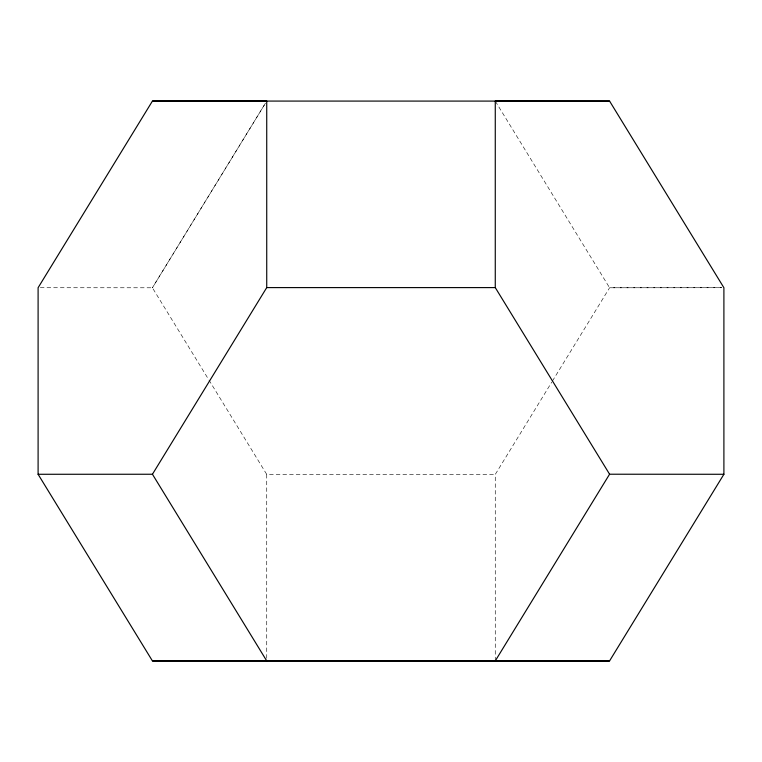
<?xml version="1.0" encoding="UTF-8"?>
<svg xmlns="http://www.w3.org/2000/svg" width="762" height="762" viewBox="0 0 762 762"><rect width="100%" height="100%" fill="white"/><g stroke="black" fill="none" stroke-linecap="round" stroke-linejoin="round"><path stroke-width="0.57" stroke-dasharray="3.81 2.86" d="M495.271 660.959L495.271 474.402L551.793 382.086M552.412 381.076L609.59 287.779L721.7 287.722M40.3 287.722L152.41 287.779L208.34 379.047M721.547 287.722L609.59 287.779L495.271 101.098M208.969 380.057L266.729 474.402L495.271 474.402M266.729 474.402L266.729 658.587M265.481 103.127L152.41 287.779L265.481 103.127"/><path stroke-width="1.14" d="M38.1 474.278L152.448 474.25L266.729 287.598L266.729 101.041L152.41 101.098L38.1 287.722L38.1 474.278L152.41 660.902L609.552 660.93L723.9 474.278L723.9 287.722L609.59 101.098L495.271 101.041L495.271 287.598L609.59 474.221L723.9 474.278M495.271 660.902L609.552 474.25M152.448 101.07L609.59 101.098M266.729 287.598L495.271 287.598M152.448 660.93L609.552 660.93M152.448 474.25L266.729 660.902"/></g></svg>
